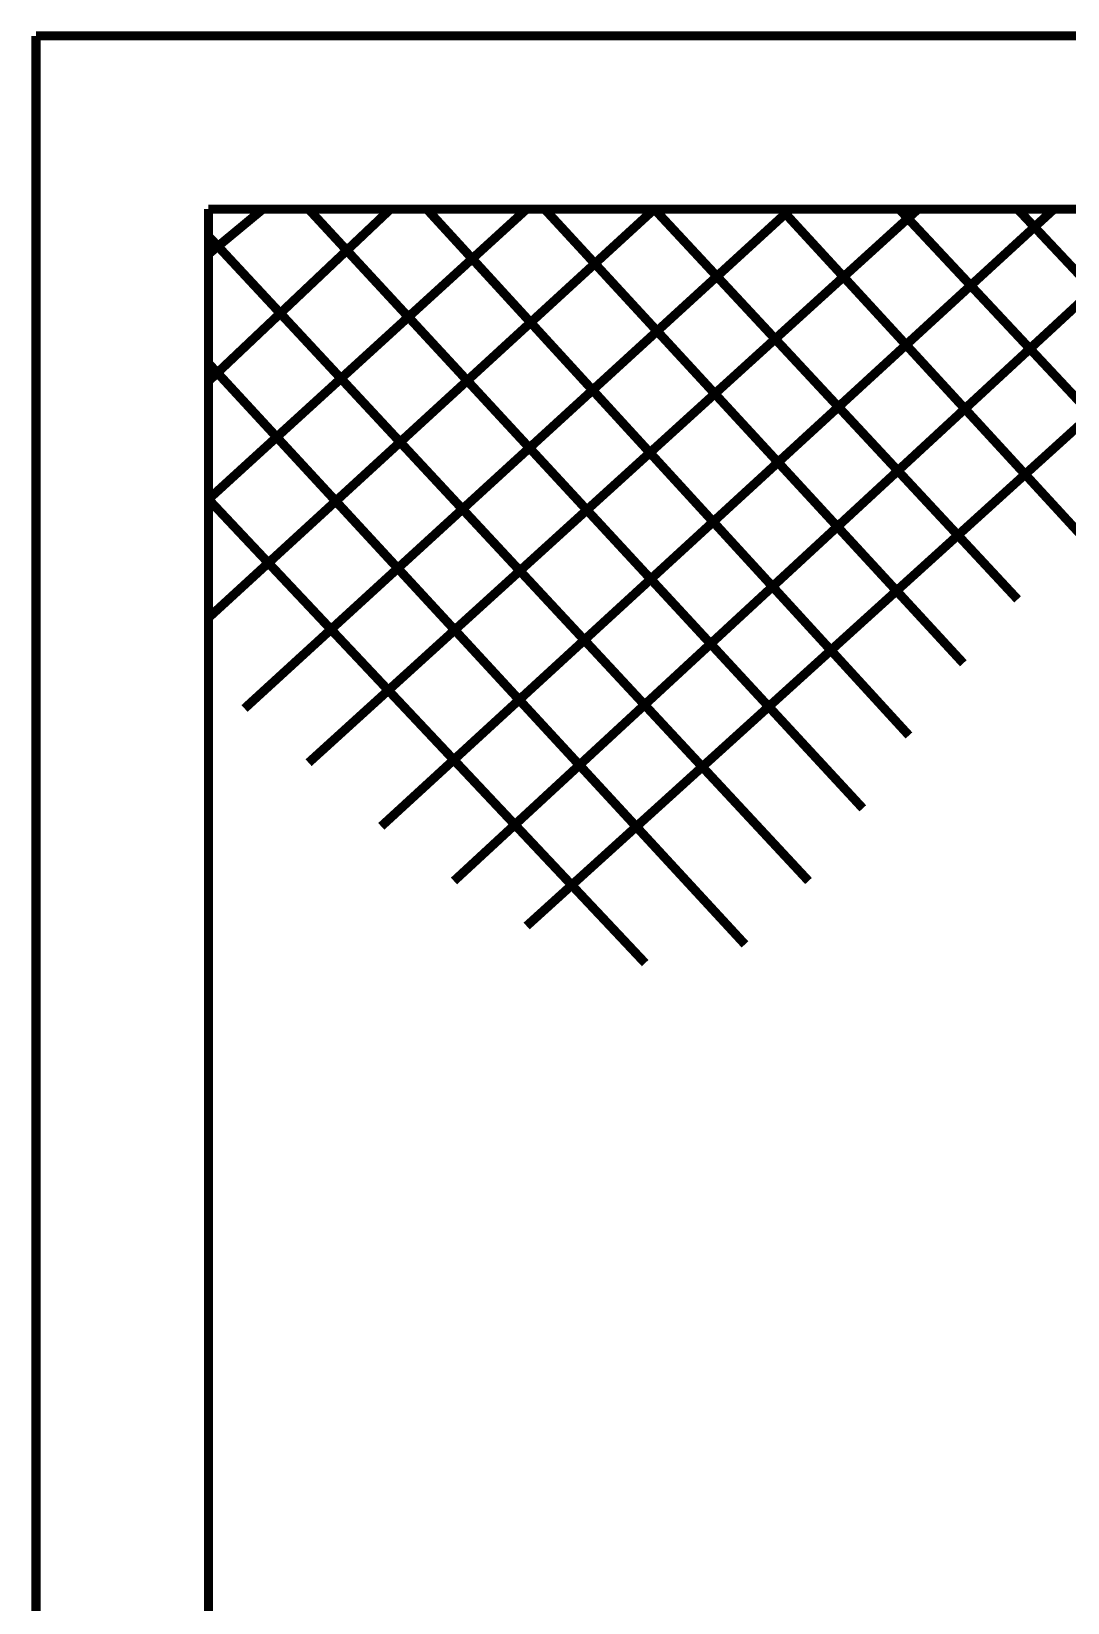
# Model space of a CAD drawing. Header units: metres. Extents: x -593 to 248, y 430 to 1024.
# Drawn here: x -267.8 to -262.97, y 605.42 to 612.75 of the extents above; entities that cross this region are included whole.
import ezdxf

# ---------------------------------------------------------------- set-up
doc = ezdxf.new("R2010")
doc.units = ezdxf.units.M
doc.header["$MEASUREMENT"] = 0
doc.layers.add('C00-00-00-BLACK', color=7, linetype='Continuous')

msp = doc.modelspace()

# ---------------------------------------------------------------- linework, layer by layer
at = {"layer": 'C00-00-00-BLACK', "const_width": 0.0423}
for points in [[(-251.1552, 612.7297), (-267.7784, 612.7297)], [(-267.7784, 604.7607), (-267.7784, 612.7297)], [(-266.9737, 571.9947), (-266.9737, 611.9217)], [(-251.9585, 611.9217), (-266.9737, 611.9217)], [(-266.9737, 611.7117), (-266.7201, 611.9217)], [(-266.9737, 611.1187), (-266.125, 611.9217)], [(-266.9737, 610.5677), (-265.4896, 611.9217)], [(-266.9737, 610.0147), (-264.8941, 611.9217)], [(-266.8055, 609.5917), (-264.2591, 611.9217)], [(-263.9215, 609.1257), (-266.5067, 611.9217)], [(-266.5067, 609.3387), (-263.6636, 611.9217)], [(-266.1677, 609.0417), (-263.0297, 611.9217)], [(-263.7063, 609.4657), (-265.9553, 611.9217)], [(-265.8286, 608.7867), (-262.4374, 611.9217)], [(-265.4896, 608.5767), (-261.7992, 611.9217)], [(-263.4527, 609.8027), (-265.4057, 611.9217)], [(-263.1994, 610.1007), (-264.8941, 611.9217)], [(-262.8604, 610.3537), (-264.3018, 611.9217)], [(-262.564, 610.6527), (-263.7518, 611.9217)], [(-262.564, 611.2457), (-263.1994, 611.9217)], [(-264.1748, 608.7867), (-266.9737, 611.7957)], [(-264.4711, 608.4907), (-266.9737, 611.2027)], [(-264.9368, 608.4037), (-266.9737, 610.5677)]]:
    msp.add_lwpolyline(points, dxfattribs=at)

doc.saveas('drawing.dxf')
